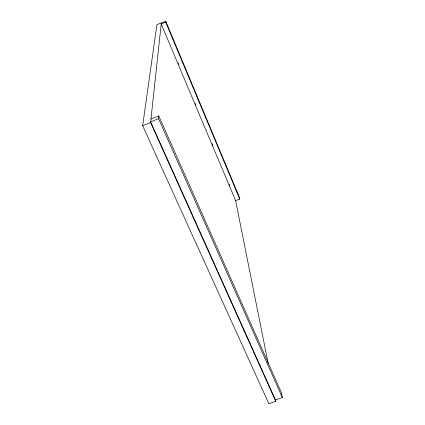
<?xml version="1.0" encoding="UTF-8"?>
<svg xmlns="http://www.w3.org/2000/svg" width="425" height="425" viewBox="0 0 425 425"><rect width="100%" height="100%" fill="white"/><g stroke="black" fill="none" stroke-linecap="round" stroke-linejoin="round"><path stroke-width="0.64" d="M275.756 401.328L150.577 122.581L161.33 22.865L156.899 24.698L142.657 125.747L268.887 403.75L275.756 401.328L275.485 399.967L282.343 397.545L158.573 118.703L158.775 115.935L150.96 119.058M268.164 363.38L235.636 200.685L239.758 199.102L165.686 22.137L165.75 21.25L161.309 23.088M165.686 22.137L161.208 23.986L235.636 200.685M158.573 118.703L150.657 121.863L275.485 399.967M142.657 125.747L150.577 122.581M158.775 115.935L281.201 392.211L282.343 397.545M178.054 62.863L178.824 64.701M195.054 103.254L195.829 105.092M212.059 143.645L212.835 145.483M229.064 184.036L229.835 185.874M165.75 21.25L239.339 197.152L239.758 199.102"/></g></svg>
